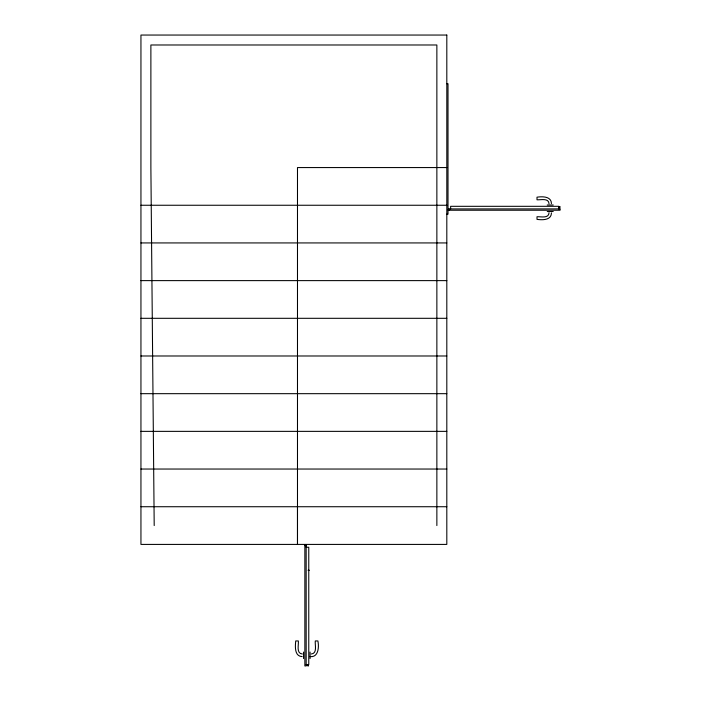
<?xml version="1.0" encoding="UTF-8"?>
<svg xmlns="http://www.w3.org/2000/svg" width="701" height="701" viewBox="0 0 701 701"><rect width="100%" height="100%" fill="white"/><g stroke="black" fill="none" stroke-linecap="round" stroke-linejoin="round"><path stroke-width="1.05" d="M297.487 506.727L297.487 544.414L297.487 167.565L446.809 167.565M448.105 209.704L448.307 209.24M549.032 212.754C548.769 218.782 540.699 216.469 537.01 216.749L537.01 219.36C542.188 220.14 551.407 220.351 551.442 212.92M306.03 545.168L305.68 545.755M558.855 206.839L560.055 206.97L558.855 208.399M304.786 544.87L305.548 544.563L306.03 545.194M448.307 209.266L449.026 209.17M305.706 545.737L305.25 545.755M304.725 545.168L305.548 545.799M311.288 653.998C317.606 653.472 314.784 644.824 315.292 640.951L317.895 640.951C319.139 646.769 318.596 657.652 310.07 656.6M446.809 83.734L448.009 83.734L448.009 214.164L446.809 214.164M547.227 205.007L553.238 205.007M140.945 205.253L446.809 205.253M558.855 206.576L558.855 208.661M558.855 206.97L560.055 206.97M547.227 211.527L553.238 211.527M140.945 242.932L446.809 242.932M140.945 280.619L446.809 280.619M140.945 318.307L446.809 318.307M140.945 355.985L446.809 355.985M140.945 393.673L446.809 393.673M140.945 431.36L446.809 431.36M140.945 469.039L446.809 469.039M140.945 506.727L446.809 506.727M306.162 547.262L308.764 547.262L308.764 664.644L306.162 664.644M308.054 570.281L309.36 570.281M306.679 664.644L308.107 665.95L308.247 664.644M302.333 653.998C296.024 653.472 298.836 644.824 298.337 640.951L295.726 640.951C295.2 646.287 294.315 656.311 302.157 656.6M448.132 209.871L449.026 210.265L449.157 209.24M551.442 203.623C551.407 196.192 542.188 196.394 537.01 197.183L537.01 199.794C540.699 200.065 548.769 197.761 549.032 203.789M154.202 525.566L150.881 167.565L150.881 44.987L436.863 44.987L436.863 525.566M558.855 208.924L558.855 206.313L450.629 206.313L450.629 208.924M310.07 652.044L310.07 658.563M308.51 664.644L306.416 664.644M308.107 664.644L308.107 665.95M303.551 652.044L303.551 658.563M446.809 35.05L140.945 35.05L140.945 544.414L446.809 544.414L446.809 35.05M560.055 208.898L449.429 208.924L449.429 210.23L560.055 210.23L560.055 208.898M306.162 545.956L304.856 545.956L304.856 665.95L306.179 665.95L306.162 545.956"/></g></svg>
